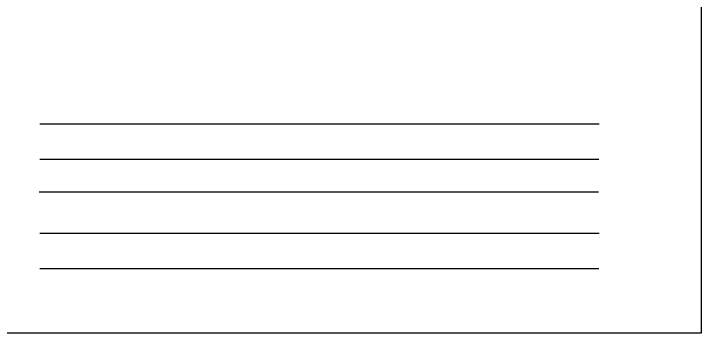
# Model space of a CAD drawing. Header units: millimetres. Extents: x 214 to 707, y -205 to 78.
# Drawn here: x 460.6 to 707.5, y -204.5 to -89.7 of the extents above; entities that cross this region are included whole.
import ezdxf

# ---------------------------------------------------------------- set-up
doc = ezdxf.new("R2010")
doc.units = ezdxf.units.MM
doc.layers.get('0').update_dxf_attribs({"linetype": 'CONTINUOUS', "lineweight": 25})

msp = doc.modelspace()

# ---------------------------------------------------------------- linework, layer by layer
for p, q in [((469.92, -129.22), (670.85, -129.22)), ((502.87, -129.22), (512.87, -129.22)), ((470, -141.95), (670.75, -141.95)), ((469.67, -153.72), (670.6, -153.72)), ((502.62, -153.72), (512.62, -153.72)), ((469.92, -168.52), (670.85, -168.52)), ((502.87, -168.52), (512.87, -168.52)), ((470, -181.25), (670.75, -181.25))]:
    msp.add_line(p, q)
msp.add_lwpolyline([(213.72, 78), (707.48, 78), (707.48, -204.51), (213.72, -204.51)], close=True)

doc.saveas('drawing.dxf')
